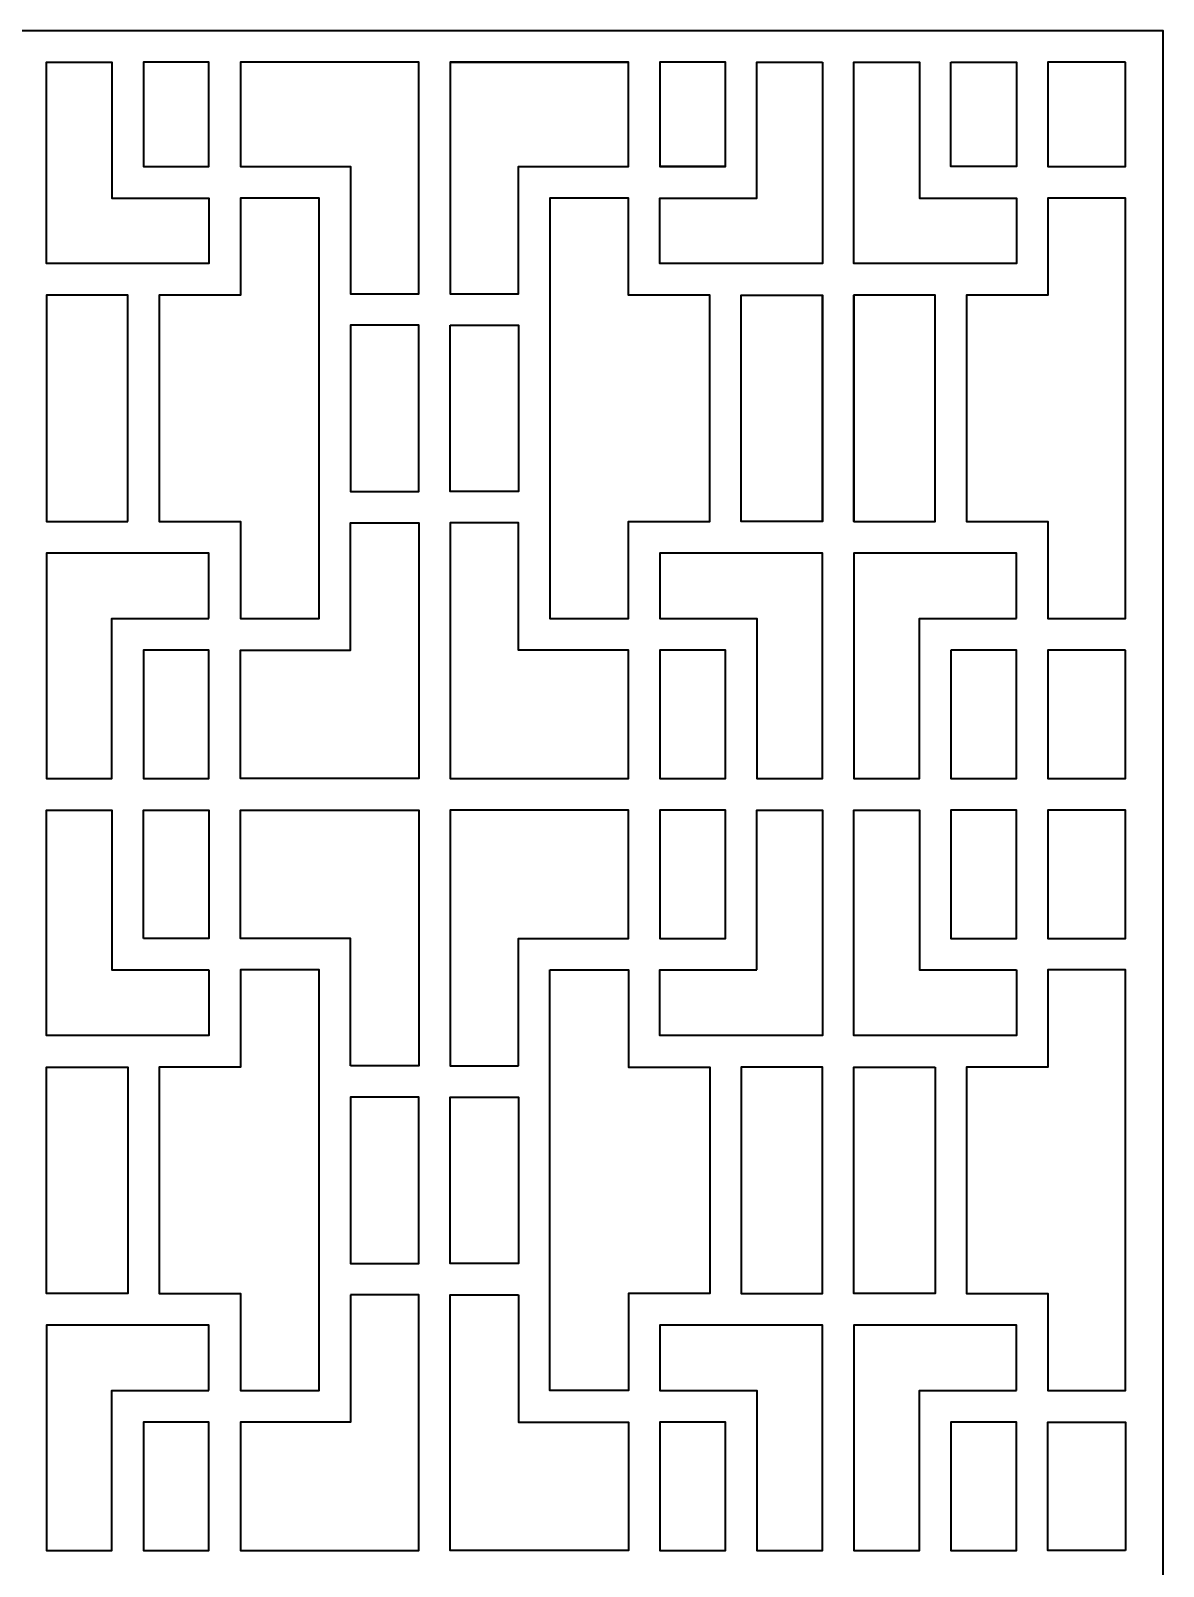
# Model space of a CAD drawing. Header units: centimetres. Extents: x -9.6 to 9.7, y 1 to 12.7.
# Drawn here: x 5.01 to 9.69, y 6.37 to 12.7 of the extents above; entities that cross this region are included whole.
import ezdxf

# ---------------------------------------------------------------- set-up
doc = ezdxf.new("R2010")
doc.units = ezdxf.units.CM
doc.header["$MEASUREMENT"] = 0
doc.layers.add('layer 1', color=7, linetype='Continuous')

msp = doc.modelspace()

# ---------------------------------------------------------------- linework, layer by layer
at = {"layer": 'layer 1', "color": 1, "lineweight": 35}
for points, knots in [([(0.33885, 1.01929), (0.33885, 1.01929), (0.33885, 1.01929), (0.33885, 1.01929), (0.33885, 1.01929), (0.33885, 1.01929), (0.33885, 12.70384), (0.33885, 12.70384), (0.33885, 12.70384), (0.33885, 12.70384), (9.68649, 12.70384), (9.68649, 12.70384), (9.68649, 12.70384), (9.68649, 12.70384), (9.68649, 1.01929), (9.68649, 1.01929), (9.68649, 1.01929), (9.68649, 1.01929), (0.33885, 1.01929), (0.33885, 1.01929), (0.33885, 1.01929), (0.33885, 1.01929), (0.33885, 1.01929), (0.33885, 1.01929)], [0, 0, 0, 0, 0.1428571, 0.1428571, 0.1428571, 0.1428571, 0.2857143, 0.2857143, 0.2857143, 0.2857143, 0.4285714, 0.4285714, 0.4285714, 0.4285714, 0.5714286, 0.5714286, 0.5714286, 0.5714286, 0.7142857, 0.7142857, 0.7142857, 0.7142857, 1, 1, 1, 1]), ([(5.34806, 12.57401), (5.34806, 12.57401), (5.07758, 12.57401), (5.07758, 12.57401), (5.07758, 12.57401), (5.07758, 12.57401), (5.07758, 11.74311), (5.07758, 11.74311), (5.07758, 11.74311), (5.07758, 11.74311), (5.74836, 11.74311), (5.74836, 11.74311), (5.74836, 11.74311), (5.74836, 11.74311), (5.74836, 12.01359), (5.74836, 12.01359), (5.74836, 12.01359), (5.74836, 12.01359), (5.34806, 12.01359), (5.34806, 12.01359), (5.34806, 12.01359), (5.34806, 12.01359), (5.34806, 12.57401), (5.34806, 12.57401), (5.34806, 12.57401), (5.34806, 12.57401), (5.34806, 12.57401), (5.34806, 12.57401)], [0, 0, 0, 0, 0.125, 0.125, 0.125, 0.125, 0.25, 0.25, 0.25, 0.25, 0.375, 0.375, 0.375, 0.375, 0.5, 0.5, 0.5, 0.5, 0.625, 0.625, 0.625, 0.625, 0.75, 0.75, 0.75, 0.75, 1, 1, 1, 1]), ([(5.47789, 12.57401), (5.47789, 12.57401), (5.74836, 12.57401), (5.74836, 12.57401), (5.74836, 12.57401), (5.74836, 12.57401), (5.74836, 12.14341), (5.74836, 12.14341), (5.74836, 12.14341), (5.74836, 12.14341), (5.47789, 12.14341), (5.47789, 12.14341), (5.47789, 12.14341), (5.47789, 12.14341), (5.47789, 12.57401), (5.47789, 12.57401), (5.47789, 12.57401), (5.47789, 12.57401), (5.47789, 12.57401), (5.47789, 12.57401)], [0, 0, 0, 0, 0.1666667, 0.1666667, 0.1666667, 0.1666667, 0.3333333, 0.3333333, 0.3333333, 0.3333333, 0.5, 0.5, 0.5, 0.5, 0.6666667, 0.6666667, 0.6666667, 0.6666667, 1, 1, 1, 1]), ([(5.87819, 12.57401), (5.87819, 12.57401), (6.61389, 12.57401), (6.61389, 12.57401), (6.61389, 12.57401), (6.61389, 12.57401), (6.61389, 11.61869), (6.61389, 11.61869), (6.61389, 11.61869), (6.61389, 11.61869), (6.33259, 11.61869), (6.33259, 11.61869), (6.33259, 11.61869), (6.33259, 11.61869), (6.33259, 12.14341), (6.33259, 12.14341), (6.33259, 12.14341), (6.33259, 12.14341), (5.87819, 12.14341), (5.87819, 12.14341), (5.87819, 12.14341), (5.87819, 12.14341), (5.87819, 12.57401), (5.87819, 12.57401), (5.87819, 12.57401), (5.87819, 12.57401), (5.87819, 12.57401), (5.87819, 12.57401)], [0, 0, 0, 0, 0.125, 0.125, 0.125, 0.125, 0.25, 0.25, 0.25, 0.25, 0.375, 0.375, 0.375, 0.375, 0.5, 0.5, 0.5, 0.5, 0.625, 0.625, 0.625, 0.625, 0.75, 0.75, 0.75, 0.75, 1, 1, 1, 1]), ([(6.74371, 12.14341), (6.74371, 12.14341), (6.74371, 12.57401), (6.74371, 12.57401), (6.74371, 12.57401), (6.74371, 12.57401), (7.47941, 12.57401), (7.47941, 12.57401), (7.47941, 12.57401), (7.47941, 12.57401), (7.47941, 12.1433), (7.47941, 12.1433), (7.47941, 12.1433), (7.47941, 12.1433), (7.02501, 12.1433), (7.02501, 12.1433), (7.02501, 12.1433), (7.02501, 12.1433), (7.02501, 11.61869), (7.02501, 11.61869), (7.02501, 11.61869), (7.02501, 11.61869), (6.74371, 11.61869), (6.74371, 11.61869), (6.74371, 11.61869), (6.74371, 11.61869), (6.74371, 12.14341), (6.74371, 12.14341)], [0, 0, 0, 0, 0.125, 0.125, 0.125, 0.125, 0.25, 0.25, 0.25, 0.25, 0.375, 0.375, 0.375, 0.375, 0.5, 0.5, 0.5, 0.5, 0.625, 0.625, 0.625, 0.625, 0.75, 0.75, 0.75, 0.75, 1, 1, 1, 1]), ([(7.47941, 12.57401), (7.47941, 12.57401), (6.74371, 12.57401), (6.74371, 12.57401), (6.74371, 12.57401), (6.74371, 12.57401), (7.47941, 12.57401), (7.47941, 12.57401), (7.47941, 12.57401), (7.47941, 12.57401), (7.47941, 12.57401), (7.47941, 12.57401)], [0, 0, 0, 0, 0.25, 0.25, 0.25, 0.25, 0.5, 0.5, 0.5, 0.5, 1, 1, 1, 1]), ([(7.60924, 12.57401), (7.60924, 12.57401), (7.87971, 12.57401), (7.87971, 12.57401), (7.87971, 12.57401), (7.87971, 12.57401), (7.87971, 12.14341), (7.87971, 12.14341), (7.87971, 12.14341), (7.87971, 12.14341), (7.60924, 12.14341), (7.60924, 12.14341), (7.60924, 12.14341), (7.60924, 12.14341), (7.60924, 12.57401), (7.60924, 12.57401), (7.60924, 12.57401), (7.60924, 12.57401), (7.60924, 12.57401), (7.60924, 12.57401)], [0, 0, 0, 0, 0.1666667, 0.1666667, 0.1666667, 0.1666667, 0.3333333, 0.3333333, 0.3333333, 0.3333333, 0.5, 0.5, 0.5, 0.5, 0.6666667, 0.6666667, 0.6666667, 0.6666667, 1, 1, 1, 1]), ([(8.28002, 12.57401), (8.28002, 12.57401), (8.00954, 12.57401), (8.00954, 12.57401), (8.00954, 12.57401), (8.00954, 12.57401), (8.00954, 12.01359), (8.00954, 12.01359), (8.00954, 12.01359), (8.00954, 12.01359), (7.60924, 12.01359), (7.60924, 12.01359), (7.60924, 12.01359), (7.60924, 12.01359), (7.60924, 11.74311), (7.60924, 11.74311), (7.60924, 11.74311), (7.60924, 11.74311), (8.28002, 11.74311), (8.28002, 11.74311), (8.28002, 11.74311), (8.28002, 11.74311), (8.28002, 12.57401), (8.28002, 12.57401)], [0, 0, 0, 0, 0.1428571, 0.1428571, 0.1428571, 0.1428571, 0.2857143, 0.2857143, 0.2857143, 0.2857143, 0.4285714, 0.4285714, 0.4285714, 0.4285714, 0.5714286, 0.5714286, 0.5714286, 0.5714286, 0.7142857, 0.7142857, 0.7142857, 0.7142857, 1, 1, 1, 1]), ([(8.40984, 12.57401), (8.40984, 12.57401), (8.40984, 11.74311), (8.40984, 11.74311), (8.40984, 11.74311), (8.40984, 11.74311), (9.08062, 11.74311), (9.08062, 11.74311), (9.08062, 11.74311), (9.08062, 11.74311), (9.08062, 12.01359), (9.08062, 12.01359), (9.08062, 12.01359), (9.08062, 12.01359), (8.68032, 12.01359), (8.68032, 12.01359), (8.68032, 12.01359), (8.68032, 12.01359), (8.68032, 12.57401), (8.68032, 12.57401), (8.68032, 12.57401), (8.68032, 12.57401), (8.40984, 12.57401), (8.40984, 12.57401), (8.40984, 12.57401), (8.40984, 12.57401), (8.40984, 12.57401), (8.40984, 12.57401)], [0, 0, 0, 0, 0.125, 0.125, 0.125, 0.125, 0.25, 0.25, 0.25, 0.25, 0.375, 0.375, 0.375, 0.375, 0.5, 0.5, 0.5, 0.5, 0.625, 0.625, 0.625, 0.625, 0.75, 0.75, 0.75, 0.75, 1, 1, 1, 1]), ([(8.81015, 12.57401), (8.81015, 12.57401), (8.81015, 12.14341), (8.81015, 12.14341), (8.81015, 12.14341), (8.81015, 12.14341), (9.08062, 12.14341), (9.08062, 12.14341), (9.08062, 12.14341), (9.08062, 12.14341), (9.08062, 12.57401), (9.08062, 12.57401), (9.08062, 12.57401), (9.08062, 12.57401), (8.81015, 12.57401), (8.81015, 12.57401)], [0, 0, 0, 0, 0.2, 0.2, 0.2, 0.2, 0.4, 0.4, 0.4, 0.4, 0.6, 0.6, 0.6, 0.6, 1, 1, 1, 1]), ([(9.5307, 12.57401), (9.5307, 12.57401), (9.5307, 12.14341), (9.5307, 12.14341), (9.5307, 12.14341), (9.5307, 12.14341), (9.21045, 12.14341), (9.21045, 12.14341), (9.21045, 12.14341), (9.21045, 12.14341), (9.21045, 12.57401), (9.21045, 12.57401), (9.21045, 12.57401), (9.21045, 12.57401), (9.5307, 12.57401), (9.5307, 12.57401)], [0, 0, 0, 0, 0.2, 0.2, 0.2, 0.2, 0.4, 0.4, 0.4, 0.4, 0.6, 0.6, 0.6, 0.6, 1, 1, 1, 1]), ([(7.60924, 12.14341), (7.60924, 12.14341), (7.87971, 12.14341), (7.87971, 12.14341), (7.87971, 12.14341), (7.87971, 12.14341), (7.60924, 12.14341), (7.60924, 12.14341), (7.60924, 12.14341), (7.60924, 12.14341), (7.60924, 12.14341), (7.60924, 12.14341)], [0, 0, 0, 0, 0.25, 0.25, 0.25, 0.25, 0.5, 0.5, 0.5, 0.5, 1, 1, 1, 1]), ([(5.87819, 12.01358), (5.87819, 12.01358), (6.20276, 12.01359), (6.20276, 12.01359), (6.20276, 12.01359), (6.20276, 12.01359), (6.20276, 10.27821), (6.20276, 10.27821), (6.20276, 10.27821), (6.20276, 10.27821), (5.87819, 10.27821), (5.87819, 10.27821), (5.87819, 10.27821), (5.87819, 10.27821), (5.87819, 10.67852), (5.87819, 10.67852), (5.87819, 10.67852), (5.87819, 10.67852), (5.5428, 10.67852), (5.5428, 10.67852), (5.5428, 10.67852), (5.5428, 10.67852), (5.5428, 11.61328), (5.5428, 11.61328), (5.5428, 11.61328), (5.5428, 11.61328), (5.87819, 11.61328), (5.87819, 11.61328), (5.87819, 11.61328), (5.87819, 11.61328), (5.87819, 12.01359), (5.87819, 12.01359), (5.87819, 12.01359), (5.87819, 12.01359), (5.87819, 12.01358), (5.87819, 12.01358)], [0, 0, 0, 0, 0.1, 0.1, 0.1, 0.1, 0.2, 0.2, 0.2, 0.2, 0.3, 0.3, 0.3, 0.3, 0.4, 0.4, 0.4, 0.4, 0.5, 0.5, 0.5, 0.5, 0.6, 0.6, 0.6, 0.6, 0.7, 0.7, 0.7, 0.7, 0.8, 0.8, 0.8, 0.8, 1, 1, 1, 1]), ([(7.15484, 12.01358), (7.15484, 12.01358), (7.47941, 12.01359), (7.47941, 12.01359), (7.47941, 12.01359), (7.47941, 12.01359), (7.47941, 11.61328), (7.47941, 11.61328), (7.47941, 11.61328), (7.47941, 11.61328), (7.8148, 11.61328), (7.8148, 11.61328), (7.8148, 11.61328), (7.8148, 11.61328), (7.8148, 10.67852), (7.8148, 10.67852), (7.8148, 10.67852), (7.8148, 10.67852), (7.47941, 10.67852), (7.47941, 10.67852), (7.47941, 10.67852), (7.47941, 10.67852), (7.47941, 10.27821), (7.47941, 10.27821), (7.47941, 10.27821), (7.47941, 10.27821), (7.15484, 10.27821), (7.15484, 10.27821), (7.15484, 10.27821), (7.15484, 10.27821), (7.15484, 12.01359), (7.15484, 12.01359), (7.15484, 12.01359), (7.15484, 12.01359), (7.15484, 12.01358), (7.15484, 12.01358)], [0, 0, 0, 0, 0.1, 0.1, 0.1, 0.1, 0.2, 0.2, 0.2, 0.2, 0.3, 0.3, 0.3, 0.3, 0.4, 0.4, 0.4, 0.4, 0.5, 0.5, 0.5, 0.5, 0.6, 0.6, 0.6, 0.6, 0.7, 0.7, 0.7, 0.7, 0.8, 0.8, 0.8, 0.8, 1, 1, 1, 1]), ([(8.87506, 11.32766), (8.87506, 11.32766), (8.87506, 11.61328), (8.87506, 11.61328), (8.87506, 11.61328), (8.87506, 11.61328), (9.21045, 11.61328), (9.21045, 11.61328), (9.21045, 11.61328), (9.21045, 11.61328), (9.21045, 12.01359), (9.21045, 12.01359), (9.21045, 12.01359), (9.21045, 12.01359), (9.5307, 12.01359), (9.5307, 12.01359), (9.5307, 12.01359), (9.5307, 12.01359), (9.5307, 10.27821), (9.5307, 10.27821), (9.5307, 10.27821), (9.5307, 10.27821), (9.21045, 10.27821), (9.21045, 10.27821), (9.21045, 10.27821), (9.21045, 10.27821), (9.21045, 10.67852), (9.21045, 10.67852), (9.21045, 10.67852), (9.21045, 10.67852), (8.87506, 10.67852), (8.87506, 10.67852), (8.87506, 10.67852), (8.87506, 10.67852), (8.87506, 11.32766), (8.87506, 11.32766), (8.87506, 11.32766), (8.87506, 11.32766), (8.87506, 11.32766), (8.87506, 11.32766)], [0, 0, 0, 0, 0.0909091, 0.0909091, 0.0909091, 0.0909091, 0.1818182, 0.1818182, 0.1818182, 0.1818182, 0.2727273, 0.2727273, 0.2727273, 0.2727273, 0.3636364, 0.3636364, 0.3636364, 0.3636364, 0.4545455, 0.4545455, 0.4545455, 0.4545455, 0.5454545, 0.5454545, 0.5454545, 0.5454545, 0.6363636, 0.6363636, 0.6363636, 0.6363636, 0.7272727, 0.7272727, 0.7272727, 0.7272727, 0.8181818, 0.8181818, 0.8181818, 0.8181818, 1, 1, 1, 1]), ([(5.41297, 10.67852), (5.41297, 10.67852), (5.07758, 10.67852), (5.07758, 10.67852), (5.07758, 10.67852), (5.07758, 10.67852), (5.07758, 11.61328), (5.07758, 11.61328), (5.07758, 11.61328), (5.07758, 11.61328), (5.41297, 11.61328), (5.41297, 11.61328), (5.41297, 11.61328), (5.41297, 11.61328), (5.41297, 10.67852), (5.41297, 10.67852), (5.41297, 10.67852), (5.41297, 10.67852), (5.41297, 10.67852), (5.41297, 10.67852)], [0, 0, 0, 0, 0.1666667, 0.1666667, 0.1666667, 0.1666667, 0.3333333, 0.3333333, 0.3333333, 0.3333333, 0.5, 0.5, 0.5, 0.5, 0.6666667, 0.6666667, 0.6666667, 0.6666667, 1, 1, 1, 1]), ([(8.28002, 11.61328), (8.28002, 11.61328), (8.28002, 10.67852), (8.28002, 10.67852), (8.28002, 10.67852), (8.28002, 10.67852), (8.28002, 11.61328), (8.28002, 11.61328), (8.28002, 11.61328), (8.28002, 11.61328), (7.94463, 11.61328), (7.94463, 11.61328), (7.94463, 11.61328), (7.94463, 11.61328), (7.94463, 10.67852), (7.94463, 10.67852), (7.94463, 10.67852), (7.94463, 10.67852), (8.28002, 10.67852), (8.28002, 10.67852), (8.28002, 10.67852), (8.28002, 10.67852), (8.28002, 11.61328), (8.28002, 11.61328), (8.28002, 11.61328), (8.28002, 11.61328), (8.28002, 11.61328), (8.28002, 11.61328)], [0, 0, 0, 0, 0.125, 0.125, 0.125, 0.125, 0.25, 0.25, 0.25, 0.25, 0.375, 0.375, 0.375, 0.375, 0.5, 0.5, 0.5, 0.5, 0.625, 0.625, 0.625, 0.625, 0.75, 0.75, 0.75, 0.75, 1, 1, 1, 1]), ([(8.74523, 10.96414), (8.74523, 10.96414), (8.74523, 10.67852), (8.74523, 10.67852), (8.74523, 10.67852), (8.74523, 10.67852), (8.40984, 10.67852), (8.40984, 10.67852), (8.40984, 10.67852), (8.40984, 10.67852), (8.40984, 11.32766), (8.40984, 11.32766), (8.40984, 11.32766), (8.40984, 11.32766), (8.40984, 11.61328), (8.40984, 11.61328), (8.40984, 11.61328), (8.40984, 11.61328), (8.40984, 10.67852), (8.40984, 10.67852), (8.40984, 10.67852), (8.40984, 10.67852), (8.40984, 11.61328), (8.40984, 11.61328), (8.40984, 11.61328), (8.40984, 11.61328), (8.74523, 11.61328), (8.74523, 11.61328), (8.74523, 11.61328), (8.74523, 11.61328), (8.74523, 10.96414), (8.74523, 10.96414), (8.74523, 10.96414), (8.74523, 10.96414), (8.74523, 10.96414), (8.74523, 10.96414)], [0, 0, 0, 0, 0.1, 0.1, 0.1, 0.1, 0.2, 0.2, 0.2, 0.2, 0.3, 0.3, 0.3, 0.3, 0.4, 0.4, 0.4, 0.4, 0.5, 0.5, 0.5, 0.5, 0.6, 0.6, 0.6, 0.6, 0.7, 0.7, 0.7, 0.7, 0.8, 0.8, 0.8, 0.8, 1, 1, 1, 1]), ([(6.33259, 11.48886), (6.33259, 11.48886), (6.61389, 11.48886), (6.61389, 11.48886), (6.61389, 11.48886), (6.61389, 11.48886), (6.61389, 10.80294), (6.61389, 10.80294), (6.61389, 10.80294), (6.61389, 10.80294), (6.33259, 10.80294), (6.33259, 10.80294), (6.33259, 10.80294), (6.33259, 10.80294), (6.33259, 11.48886), (6.33259, 11.48886), (6.33259, 11.48886), (6.33259, 11.48886), (6.33259, 11.48886), (6.33259, 11.48886)], [0, 0, 0, 0, 0.1666667, 0.1666667, 0.1666667, 0.1666667, 0.3333333, 0.3333333, 0.3333333, 0.3333333, 0.5, 0.5, 0.5, 0.5, 0.6666667, 0.6666667, 0.6666667, 0.6666667, 1, 1, 1, 1]), ([(6.74371, 11.48886), (6.74371, 11.48886), (6.74371, 10.80294), (6.74371, 10.80294), (6.74371, 10.80294), (6.74371, 10.80294), (7.02501, 10.80294), (7.02501, 10.80294), (7.02501, 10.80294), (7.02501, 10.80294), (7.02501, 11.48886), (7.02501, 11.48886), (7.02501, 11.48886), (7.02501, 11.48886), (6.74371, 11.48886), (6.74371, 11.48886)], [0, 0, 0, 0, 0.2, 0.2, 0.2, 0.2, 0.4, 0.4, 0.4, 0.4, 0.6, 0.6, 0.6, 0.6, 1, 1, 1, 1]), ([(6.61389, 10.67311), (6.61389, 10.67311), (6.33259, 10.67311), (6.33259, 10.67311), (6.33259, 10.67311), (6.33259, 10.67311), (6.33259, 10.14838), (6.33259, 10.14838), (6.33259, 10.14838), (6.33259, 10.14838), (5.87819, 10.14838), (5.87819, 10.14838), (5.87819, 10.14838), (5.87819, 10.14838), (5.87819, 9.61825), (5.87819, 9.61825), (5.87819, 9.61825), (5.87819, 9.61825), (6.61389, 9.61825), (6.61389, 9.61825), (6.61389, 9.61825), (6.61389, 9.61825), (6.61389, 10.67311), (6.61389, 10.67311), (6.61389, 10.67311), (6.61389, 10.67311), (6.61389, 10.67311), (6.61389, 10.67311)], [0, 0, 0, 0, 0.125, 0.125, 0.125, 0.125, 0.25, 0.25, 0.25, 0.25, 0.375, 0.375, 0.375, 0.375, 0.5, 0.5, 0.5, 0.5, 0.625, 0.625, 0.625, 0.625, 0.75, 0.75, 0.75, 0.75, 1, 1, 1, 1]), ([(6.74371, 10.67311), (6.74371, 10.67311), (7.02501, 10.67311), (7.02501, 10.67311), (7.02501, 10.67311), (7.02501, 10.67311), (7.02501, 10.14838), (7.02501, 10.14838), (7.02501, 10.14838), (7.02501, 10.14838), (7.47941, 10.14838), (7.47941, 10.14838), (7.47941, 10.14838), (7.47941, 10.14838), (7.47941, 9.61825), (7.47941, 9.61825), (7.47941, 9.61825), (7.47941, 9.61825), (6.74371, 9.61825), (6.74371, 9.61825), (6.74371, 9.61825), (6.74371, 9.61825), (6.74371, 10.67311), (6.74371, 10.67311), (6.74371, 10.67311), (6.74371, 10.67311), (6.74371, 10.67311), (6.74371, 10.67311)], [0, 0, 0, 0, 0.125, 0.125, 0.125, 0.125, 0.25, 0.25, 0.25, 0.25, 0.375, 0.375, 0.375, 0.375, 0.5, 0.5, 0.5, 0.5, 0.625, 0.625, 0.625, 0.625, 0.75, 0.75, 0.75, 0.75, 1, 1, 1, 1]), ([(5.74836, 10.27821), (5.74836, 10.27821), (5.34806, 10.27821), (5.34806, 10.27821), (5.34806, 10.27821), (5.34806, 10.27821), (5.34806, 9.61825), (5.34806, 9.61825), (5.34806, 9.61825), (5.34806, 9.61825), (5.07758, 9.61825), (5.07758, 9.61825), (5.07758, 9.61825), (5.07758, 9.61825), (5.07758, 10.54869), (5.07758, 10.54869), (5.07758, 10.54869), (5.07758, 10.54869), (5.74836, 10.54869), (5.74836, 10.54869), (5.74836, 10.54869), (5.74836, 10.54869), (5.74836, 10.27821), (5.74836, 10.27821), (5.74836, 10.27821), (5.74836, 10.27821), (5.74836, 10.27821), (5.74836, 10.27821)], [0, 0, 0, 0, 0.125, 0.125, 0.125, 0.125, 0.25, 0.25, 0.25, 0.25, 0.375, 0.375, 0.375, 0.375, 0.5, 0.5, 0.5, 0.5, 0.625, 0.625, 0.625, 0.625, 0.75, 0.75, 0.75, 0.75, 1, 1, 1, 1]), ([(8.00954, 10.27821), (8.00954, 10.27821), (7.60924, 10.27821), (7.60924, 10.27821), (7.60924, 10.27821), (7.60924, 10.27821), (7.60924, 10.54869), (7.60924, 10.54869), (7.60924, 10.54869), (7.60924, 10.54869), (8.28002, 10.54869), (8.28002, 10.54869), (8.28002, 10.54869), (8.28002, 10.54869), (8.28002, 9.61825), (8.28002, 9.61825), (8.28002, 9.61825), (8.28002, 9.61825), (8.00954, 9.61825), (8.00954, 9.61825), (8.00954, 9.61825), (8.00954, 9.61825), (8.00954, 10.27821), (8.00954, 10.27821), (8.00954, 10.27821), (8.00954, 10.27821), (8.00954, 10.27821), (8.00954, 10.27821)], [0, 0, 0, 0, 0.125, 0.125, 0.125, 0.125, 0.25, 0.25, 0.25, 0.25, 0.375, 0.375, 0.375, 0.375, 0.5, 0.5, 0.5, 0.5, 0.625, 0.625, 0.625, 0.625, 0.75, 0.75, 0.75, 0.75, 1, 1, 1, 1]), ([(9.08063, 10.27821), (9.08063, 10.27821), (8.68032, 10.27821), (8.68032, 10.27821), (8.68032, 10.27821), (8.68032, 10.27821), (8.68032, 9.61825), (8.68032, 9.61825), (8.68032, 9.61825), (8.68032, 9.61825), (8.40984, 9.61825), (8.40984, 9.61825), (8.40984, 9.61825), (8.40984, 9.61825), (8.40984, 10.54869), (8.40984, 10.54869), (8.40984, 10.54869), (8.40984, 10.54869), (9.08062, 10.54869), (9.08062, 10.54869), (9.08062, 10.54869), (9.08062, 10.54869), (9.08062, 10.27821), (9.08062, 10.27821), (9.08062, 10.27821), (9.08062, 10.27821), (9.08063, 10.27821), (9.08063, 10.27821)], [0, 0, 0, 0, 0.125, 0.125, 0.125, 0.125, 0.25, 0.25, 0.25, 0.25, 0.375, 0.375, 0.375, 0.375, 0.5, 0.5, 0.5, 0.5, 0.625, 0.625, 0.625, 0.625, 0.75, 0.75, 0.75, 0.75, 1, 1, 1, 1]), ([(5.47789, 10.14838), (5.47789, 10.14838), (5.74836, 10.14838), (5.74836, 10.14838), (5.74836, 10.14838), (5.74836, 10.14838), (5.74836, 9.61825), (5.74836, 9.61825), (5.74836, 9.61825), (5.74836, 9.61825), (5.47789, 9.61825), (5.47789, 9.61825), (5.47789, 9.61825), (5.47789, 9.61825), (5.47789, 10.14838), (5.47789, 10.14838), (5.47789, 10.14838), (5.47789, 10.14838), (5.47789, 10.14838), (5.47789, 10.14838)], [0, 0, 0, 0, 0.1666667, 0.1666667, 0.1666667, 0.1666667, 0.3333333, 0.3333333, 0.3333333, 0.3333333, 0.5, 0.5, 0.5, 0.5, 0.6666667, 0.6666667, 0.6666667, 0.6666667, 1, 1, 1, 1]), ([(7.60924, 10.14838), (7.60924, 10.14838), (7.87971, 10.14838), (7.87971, 10.14838), (7.87971, 10.14838), (7.87971, 10.14838), (7.87971, 9.61825), (7.87971, 9.61825), (7.87971, 9.61825), (7.87971, 9.61825), (7.60924, 9.61825), (7.60924, 9.61825), (7.60924, 9.61825), (7.60924, 9.61825), (7.60924, 10.14838), (7.60924, 10.14838), (7.60924, 10.14838), (7.60924, 10.14838), (7.60924, 10.14838), (7.60924, 10.14838)], [0, 0, 0, 0, 0.1666667, 0.1666667, 0.1666667, 0.1666667, 0.3333333, 0.3333333, 0.3333333, 0.3333333, 0.5, 0.5, 0.5, 0.5, 0.6666667, 0.6666667, 0.6666667, 0.6666667, 1, 1, 1, 1]), ([(8.81015, 10.14838), (8.81015, 10.14838), (9.08062, 10.14838), (9.08062, 10.14838), (9.08062, 10.14838), (9.08062, 10.14838), (9.08062, 9.61825), (9.08062, 9.61825), (9.08062, 9.61825), (9.08062, 9.61825), (8.81015, 9.61825), (8.81015, 9.61825), (8.81015, 9.61825), (8.81015, 9.61825), (8.81015, 10.14838), (8.81015, 10.14838)], [0, 0, 0, 0, 0.2, 0.2, 0.2, 0.2, 0.4, 0.4, 0.4, 0.4, 0.6, 0.6, 0.6, 0.6, 1, 1, 1, 1]), ([(9.5307, 10.14838), (9.5307, 10.14838), (9.5307, 9.61825), (9.5307, 9.61825), (9.5307, 9.61825), (9.5307, 9.61825), (9.21045, 9.61825), (9.21045, 9.61825), (9.21045, 9.61825), (9.21045, 9.61825), (9.21045, 10.14838), (9.21045, 10.14838), (9.21045, 10.14838), (9.21045, 10.14838), (9.5307, 10.14838), (9.5307, 10.14838)], [0, 0, 0, 0, 0.2, 0.2, 0.2, 0.2, 0.4, 0.4, 0.4, 0.4, 0.6, 0.6, 0.6, 0.6, 1, 1, 1, 1]), ([(5.74836, 8.82846), (5.74836, 8.82846), (5.34806, 8.82846), (5.34806, 8.82846), (5.34806, 8.82846), (5.34806, 8.82846), (5.34806, 9.48842), (5.34806, 9.48842), (5.34806, 9.48842), (5.34806, 9.48842), (5.07758, 9.48842), (5.07758, 9.48842), (5.07758, 9.48842), (5.07758, 9.48842), (5.07758, 8.55799), (5.07758, 8.55799), (5.07758, 8.55799), (5.07758, 8.55799), (5.74836, 8.55799), (5.74836, 8.55799), (5.74836, 8.55799), (5.74836, 8.55799), (5.74836, 8.82846), (5.74836, 8.82846)], [0, 0, 0, 0, 0.1428571, 0.1428571, 0.1428571, 0.1428571, 0.2857143, 0.2857143, 0.2857143, 0.2857143, 0.4285714, 0.4285714, 0.4285714, 0.4285714, 0.5714286, 0.5714286, 0.5714286, 0.5714286, 0.7142857, 0.7142857, 0.7142857, 0.7142857, 1, 1, 1, 1]), ([(5.47789, 8.95829), (5.47789, 8.95829), (5.74836, 8.95829), (5.74836, 8.95829), (5.74836, 8.95829), (5.74836, 8.95829), (5.74836, 9.48842), (5.74836, 9.48842), (5.74836, 9.48842), (5.74836, 9.48842), (5.47789, 9.48842), (5.47789, 9.48842), (5.47789, 9.48842), (5.47789, 9.48842), (5.47789, 8.95829), (5.47789, 8.95829), (5.47789, 8.95829), (5.47789, 8.95829), (5.47789, 8.95829), (5.47789, 8.95829)], [0, 0, 0, 0, 0.1666667, 0.1666667, 0.1666667, 0.1666667, 0.3333333, 0.3333333, 0.3333333, 0.3333333, 0.5, 0.5, 0.5, 0.5, 0.6666667, 0.6666667, 0.6666667, 0.6666667, 1, 1, 1, 1]), ([(6.33259, 8.43357), (6.33259, 8.43357), (6.61389, 8.43357), (6.61389, 8.43357), (6.61389, 8.43357), (6.61389, 8.43357), (6.61389, 9.48842), (6.61389, 9.48842), (6.61389, 9.48842), (6.61389, 9.48842), (5.87819, 9.48842), (5.87819, 9.48842), (5.87819, 9.48842), (5.87819, 9.48842), (5.87819, 8.95829), (5.87819, 8.95829), (5.87819, 8.95829), (5.87819, 8.95829), (6.33259, 8.95829), (6.33259, 8.95829), (6.33259, 8.95829), (6.33259, 8.95829), (6.33259, 8.43357), (6.33259, 8.43357), (6.33259, 8.43357), (6.33259, 8.43357), (6.33259, 8.43357), (6.33259, 8.43357)], [0, 0, 0, 0, 0.125, 0.125, 0.125, 0.125, 0.25, 0.25, 0.25, 0.25, 0.375, 0.375, 0.375, 0.375, 0.5, 0.5, 0.5, 0.5, 0.625, 0.625, 0.625, 0.625, 0.75, 0.75, 0.75, 0.75, 1, 1, 1, 1]), ([(7.02501, 8.43357), (7.02501, 8.43357), (6.74371, 8.43357), (6.74371, 8.43357), (6.74371, 8.43357), (6.74371, 8.43357), (6.74371, 9.48842), (6.74371, 9.48842), (6.74371, 9.48842), (6.74371, 9.48842), (7.47941, 9.48842), (7.47941, 9.48842), (7.47941, 9.48842), (7.47941, 9.48842), (7.47941, 8.95829), (7.47941, 8.95829), (7.47941, 8.95829), (7.47941, 8.95829), (7.02501, 8.95829), (7.02501, 8.95829), (7.02501, 8.95829), (7.02501, 8.95829), (7.02501, 8.43357), (7.02501, 8.43357), (7.02501, 8.43357), (7.02501, 8.43357), (7.02501, 8.43357), (7.02501, 8.43357)], [0, 0, 0, 0, 0.125, 0.125, 0.125, 0.125, 0.25, 0.25, 0.25, 0.25, 0.375, 0.375, 0.375, 0.375, 0.5, 0.5, 0.5, 0.5, 0.625, 0.625, 0.625, 0.625, 0.75, 0.75, 0.75, 0.75, 1, 1, 1, 1]), ([(7.60924, 9.48842), (7.60924, 9.48842), (7.87971, 9.48842), (7.87971, 9.48842), (7.87971, 9.48842), (7.87971, 9.48842), (7.87971, 8.95829), (7.87971, 8.95829), (7.87971, 8.95829), (7.87971, 8.95829), (7.60924, 8.95829), (7.60924, 8.95829), (7.60924, 8.95829), (7.60924, 8.95829), (7.60924, 9.48842), (7.60924, 9.48842), (7.60924, 9.48842), (7.60924, 9.48842), (7.60924, 9.48842), (7.60924, 9.48842)], [0, 0, 0, 0, 0.1666667, 0.1666667, 0.1666667, 0.1666667, 0.3333333, 0.3333333, 0.3333333, 0.3333333, 0.5, 0.5, 0.5, 0.5, 0.6666667, 0.6666667, 0.6666667, 0.6666667, 1, 1, 1, 1]), ([(8.00954, 8.82846), (8.00954, 8.82846), (7.60924, 8.82846), (7.60924, 8.82846), (7.60924, 8.82846), (7.60924, 8.82846), (7.60924, 8.55799), (7.60924, 8.55799), (7.60924, 8.55799), (7.60924, 8.55799), (8.28002, 8.55799), (8.28002, 8.55799), (8.28002, 8.55799), (8.28002, 8.55799), (8.28002, 9.48842), (8.28002, 9.48842), (8.28002, 9.48842), (8.28002, 9.48842), (8.00954, 9.48842), (8.00954, 9.48842), (8.00954, 9.48842), (8.00954, 9.48842), (8.00954, 8.82846), (8.00954, 8.82846), (8.00954, 8.82846), (8.00954, 8.82846), (8.00954, 8.82846), (8.00954, 8.82846)], [0, 0, 0, 0, 0.125, 0.125, 0.125, 0.125, 0.25, 0.25, 0.25, 0.25, 0.375, 0.375, 0.375, 0.375, 0.5, 0.5, 0.5, 0.5, 0.625, 0.625, 0.625, 0.625, 0.75, 0.75, 0.75, 0.75, 1, 1, 1, 1]), ([(9.08063, 8.82846), (9.08063, 8.82846), (8.68032, 8.82846), (8.68032, 8.82846), (8.68032, 8.82846), (8.68032, 8.82846), (8.68032, 9.48842), (8.68032, 9.48842), (8.68032, 9.48842), (8.68032, 9.48842), (8.40984, 9.48842), (8.40984, 9.48842), (8.40984, 9.48842), (8.40984, 9.48842), (8.40984, 8.55799), (8.40984, 8.55799), (8.40984, 8.55799), (8.40984, 8.55799), (9.08062, 8.55799), (9.08062, 8.55799), (9.08062, 8.55799), (9.08062, 8.55799), (9.08062, 8.82846), (9.08062, 8.82846), (9.08062, 8.82846), (9.08062, 8.82846), (9.08063, 8.82846), (9.08063, 8.82846)], [0, 0, 0, 0, 0.125, 0.125, 0.125, 0.125, 0.25, 0.25, 0.25, 0.25, 0.375, 0.375, 0.375, 0.375, 0.5, 0.5, 0.5, 0.5, 0.625, 0.625, 0.625, 0.625, 0.75, 0.75, 0.75, 0.75, 1, 1, 1, 1]), ([(8.81015, 9.48842), (8.81015, 9.48842), (9.08062, 9.48842), (9.08062, 9.48842), (9.08062, 9.48842), (9.08062, 9.48842), (9.08062, 8.95829), (9.08062, 8.95829), (9.08062, 8.95829), (9.08062, 8.95829), (8.81015, 8.95829), (8.81015, 8.95829), (8.81015, 8.95829), (8.81015, 8.95829), (8.81015, 9.48842), (8.81015, 9.48842), (8.81015, 9.48842), (8.81015, 9.48842), (8.81015, 9.48842), (8.81015, 9.48842)], [0, 0, 0, 0, 0.1666667, 0.1666667, 0.1666667, 0.1666667, 0.3333333, 0.3333333, 0.3333333, 0.3333333, 0.5, 0.5, 0.5, 0.5, 0.6666667, 0.6666667, 0.6666667, 0.6666667, 1, 1, 1, 1]), ([(9.5307, 9.48842), (9.5307, 9.48842), (9.5307, 8.95829), (9.5307, 8.95829), (9.5307, 8.95829), (9.5307, 8.95829), (9.21045, 8.95829), (9.21045, 8.95829), (9.21045, 8.95829), (9.21045, 8.95829), (9.21045, 9.48842), (9.21045, 9.48842), (9.21045, 9.48842), (9.21045, 9.48842), (9.5307, 9.48842), (9.5307, 9.48842), (9.5307, 9.48842), (9.5307, 9.48842), (9.5307, 9.48842), (9.5307, 9.48842)], [0, 0, 0, 0, 0.1666667, 0.1666667, 0.1666667, 0.1666667, 0.3333333, 0.3333333, 0.3333333, 0.3333333, 0.5, 0.5, 0.5, 0.5, 0.6666667, 0.6666667, 0.6666667, 0.6666667, 1, 1, 1, 1]), ([(5.5428, 8.42816), (5.5428, 8.42816), (5.87819, 8.42816), (5.87819, 8.42816), (5.87819, 8.42816), (5.87819, 8.42816), (5.87819, 8.82846), (5.87819, 8.82846), (5.87819, 8.82846), (5.87819, 8.82846), (6.20276, 8.82846), (6.20276, 8.82846), (6.20276, 8.82846), (6.20276, 8.82846), (6.20276, 7.09309), (6.20276, 7.09309), (6.20276, 7.09309), (6.20276, 7.09309), (5.87819, 7.09309), (5.87819, 7.09309), (5.87819, 7.09309), (5.87819, 7.09309), (5.87819, 7.49339), (5.87819, 7.49339), (5.87819, 7.49339), (5.87819, 7.49339), (5.5428, 7.49339), (5.5428, 7.49339), (5.5428, 7.49339), (5.5428, 7.49339), (5.5428, 8.42816), (5.5428, 8.42816), (5.5428, 8.42816), (5.5428, 8.42816), (5.5428, 8.42816), (5.5428, 8.42816)], [0, 0, 0, 0, 0.1, 0.1, 0.1, 0.1, 0.2, 0.2, 0.2, 0.2, 0.3, 0.3, 0.3, 0.3, 0.4, 0.4, 0.4, 0.4, 0.5, 0.5, 0.5, 0.5, 0.6, 0.6, 0.6, 0.6, 0.7, 0.7, 0.7, 0.7, 0.8, 0.8, 0.8, 0.8, 1, 1, 1, 1]), ([(7.15484, 8.82846), (7.15484, 8.82846), (7.15484, 7.09309), (7.15484, 7.09309), (7.15484, 7.09309), (7.15484, 7.09309), (7.47941, 7.09309), (7.47941, 7.09309), (7.47941, 7.09309), (7.47941, 7.09309), (7.47941, 7.49339), (7.47941, 7.49339), (7.47941, 7.49339), (7.47941, 7.49339), (7.8148, 7.49339), (7.8148, 7.49339), (7.8148, 7.49339), (7.8148, 7.49339), (7.8148, 8.42816), (7.8148, 8.42816), (7.8148, 8.42816), (7.8148, 8.42816), (7.47941, 8.42816), (7.47941, 8.42816), (7.47941, 8.42816), (7.47941, 8.42816), (7.47941, 8.82846), (7.47941, 8.82846), (7.47941, 8.82846), (7.47941, 8.82846), (7.15484, 8.82846), (7.15484, 8.82846)], [0, 0, 0, 0, 0.1111111, 0.1111111, 0.1111111, 0.1111111, 0.2222222, 0.2222222, 0.2222222, 0.2222222, 0.3333333, 0.3333333, 0.3333333, 0.3333333, 0.4444444, 0.4444444, 0.4444444, 0.4444444, 0.5555556, 0.5555556, 0.5555556, 0.5555556, 0.6666667, 0.6666667, 0.6666667, 0.6666667, 0.7777778, 0.7777778, 0.7777778, 0.7777778, 1, 1, 1, 1]), ([(8.87506, 8.42816), (8.87506, 8.42816), (9.21045, 8.42816), (9.21045, 8.42816), (9.21045, 8.42816), (9.21045, 8.42816), (9.21045, 8.82846), (9.21045, 8.82846), (9.21045, 8.82846), (9.21045, 8.82846), (9.5307, 8.82846), (9.5307, 8.82846), (9.5307, 8.82846), (9.5307, 8.82846), (9.5307, 7.09309), (9.5307, 7.09309), (9.5307, 7.09309), (9.5307, 7.09309), (9.21045, 7.09309), (9.21045, 7.09309), (9.21045, 7.09309), (9.21045, 7.09309), (9.21045, 7.49339), (9.21045, 7.49339), (9.21045, 7.49339), (9.21045, 7.49339), (8.87506, 7.49339), (8.87506, 7.49339), (8.87506, 7.49339), (8.87506, 7.49339), (8.87506, 8.42816), (8.87506, 8.42816), (8.87506, 8.42816), (8.87506, 8.42816), (8.87506, 8.42816), (8.87506, 8.42816)], [0, 0, 0, 0, 0.1, 0.1, 0.1, 0.1, 0.2, 0.2, 0.2, 0.2, 0.3, 0.3, 0.3, 0.3, 0.4, 0.4, 0.4, 0.4, 0.5, 0.5, 0.5, 0.5, 0.6, 0.6, 0.6, 0.6, 0.7, 0.7, 0.7, 0.7, 0.8, 0.8, 0.8, 0.8, 1, 1, 1, 1]), ([(5.41297, 8.42816), (5.41297, 8.42816), (5.07758, 8.42816), (5.07758, 8.42816), (5.07758, 8.42816), (5.07758, 8.42816), (5.07758, 7.49339), (5.07758, 7.49339), (5.07758, 7.49339), (5.07758, 7.49339), (5.41297, 7.49339), (5.41297, 7.49339), (5.41297, 7.49339), (5.41297, 7.49339), (5.41297, 8.42816), (5.41297, 8.42816), (5.41297, 8.42816), (5.41297, 8.42816), (5.41297, 8.42816), (5.41297, 8.42816)], [0, 0, 0, 0, 0.1666667, 0.1666667, 0.1666667, 0.1666667, 0.3333333, 0.3333333, 0.3333333, 0.3333333, 0.5, 0.5, 0.5, 0.5, 0.6666667, 0.6666667, 0.6666667, 0.6666667, 1, 1, 1, 1]), ([(7.94463, 8.42816), (7.94463, 8.42816), (8.28002, 8.42816), (8.28002, 8.42816), (8.28002, 8.42816), (8.28002, 8.42816), (8.28002, 7.49339), (8.28002, 7.49339), (8.28002, 7.49339), (8.28002, 7.49339), (7.94463, 7.49339), (7.94463, 7.49339), (7.94463, 7.49339), (7.94463, 7.49339), (7.94463, 8.42816), (7.94463, 8.42816), (7.94463, 8.42816), (7.94463, 8.42816), (7.94463, 8.42816), (7.94463, 8.42816)], [0, 0, 0, 0, 0.1666667, 0.1666667, 0.1666667, 0.1666667, 0.3333333, 0.3333333, 0.3333333, 0.3333333, 0.5, 0.5, 0.5, 0.5, 0.6666667, 0.6666667, 0.6666667, 0.6666667, 1, 1, 1, 1]), ([(8.74523, 8.42816), (8.74523, 8.42816), (8.40984, 8.42816), (8.40984, 8.42816), (8.40984, 8.42816), (8.40984, 8.42816), (8.40984, 7.49339), (8.40984, 7.49339), (8.40984, 7.49339), (8.40984, 7.49339), (8.74523, 7.49339), (8.74523, 7.49339), (8.74523, 7.49339), (8.74523, 7.49339), (8.74523, 8.42816), (8.74523, 8.42816)], [0, 0, 0, 0, 0.2, 0.2, 0.2, 0.2, 0.4, 0.4, 0.4, 0.4, 0.6, 0.6, 0.6, 0.6, 1, 1, 1, 1]), ([(6.61389, 8.30374), (6.61389, 8.30374), (6.61389, 7.61781), (6.61389, 7.61781), (6.61389, 7.61781), (6.61389, 7.61781), (6.33259, 7.61781), (6.33259, 7.61781), (6.33259, 7.61781), (6.33259, 7.61781), (6.33259, 8.30374), (6.33259, 8.30374), (6.33259, 8.30374), (6.33259, 8.30374), (6.61389, 8.30374), (6.61389, 8.30374), (6.61389, 8.30374), (6.61389, 8.30374), (6.61389, 8.30374), (6.61389, 8.30374)], [0, 0, 0, 0, 0.1666667, 0.1666667, 0.1666667, 0.1666667, 0.3333333, 0.3333333, 0.3333333, 0.3333333, 0.5, 0.5, 0.5, 0.5, 0.6666667, 0.6666667, 0.6666667, 0.6666667, 1, 1, 1, 1]), ([(6.74371, 8.30374), (6.74371, 8.30374), (6.74371, 7.61781), (6.74371, 7.61781), (6.74371, 7.61781), (6.74371, 7.61781), (7.02501, 7.61781), (7.02501, 7.61781), (7.02501, 7.61781), (7.02501, 7.61781), (7.02501, 8.30374), (7.02501, 8.30374), (7.02501, 8.30374), (7.02501, 8.30374), (6.74371, 8.30374), (6.74371, 8.30374), (6.74371, 8.30374), (6.74371, 8.30374), (6.74371, 8.30374), (6.74371, 8.30374)], [0, 0, 0, 0, 0.1666667, 0.1666667, 0.1666667, 0.1666667, 0.3333333, 0.3333333, 0.3333333, 0.3333333, 0.5, 0.5, 0.5, 0.5, 0.6666667, 0.6666667, 0.6666667, 0.6666667, 1, 1, 1, 1]), ([(6.33259, 7.48799), (6.33259, 7.48799), (6.61389, 7.48798), (6.61389, 7.48798), (6.61389, 7.48798), (6.61389, 7.48798), (6.61389, 6.43313), (6.61389, 6.43313), (6.61389, 6.43313), (6.61389, 6.43313), (5.87819, 6.43313), (5.87819, 6.43313), (5.87819, 6.43313), (5.87819, 6.43313), (5.87819, 6.96326), (5.87819, 6.96326), (5.87819, 6.96326), (5.87819, 6.96326), (6.33259, 6.96326), (6.33259, 6.96326), (6.33259, 6.96326), (6.33259, 6.96326), (6.33259, 7.48798), (6.33259, 7.48798), (6.33259, 7.48798), (6.33259, 7.48798), (6.33259, 7.48799), (6.33259, 7.48799)], [0, 0, 0, 0, 0.125, 0.125, 0.125, 0.125, 0.25, 0.25, 0.25, 0.25, 0.375, 0.375, 0.375, 0.375, 0.5, 0.5, 0.5, 0.5, 0.625, 0.625, 0.625, 0.625, 0.75, 0.75, 0.75, 0.75, 1, 1, 1, 1]), ([(7.02501, 7.48799), (7.02501, 7.48799), (6.74371, 7.48798), (6.74371, 7.48798), (6.74371, 7.48798), (6.74371, 7.48798), (6.74371, 6.43313), (6.74371, 6.43313), (6.74371, 6.43313), (6.74371, 6.43313), (7.47941, 6.43313), (7.47941, 6.43313), (7.47941, 6.43313), (7.47941, 6.43313), (7.47941, 6.96326), (7.47941, 6.96326), (7.47941, 6.96326), (7.47941, 6.96326), (7.02501, 6.96326), (7.02501, 6.96326), (7.02501, 6.96326), (7.02501, 6.96326), (7.02501, 7.48798), (7.02501, 7.48798), (7.02501, 7.48798), (7.02501, 7.48798), (7.02501, 7.48799), (7.02501, 7.48799)], [0, 0, 0, 0, 0.125, 0.125, 0.125, 0.125, 0.25, 0.25, 0.25, 0.25, 0.375, 0.375, 0.375, 0.375, 0.5, 0.5, 0.5, 0.5, 0.625, 0.625, 0.625, 0.625, 0.75, 0.75, 0.75, 0.75, 1, 1, 1, 1]), ([(5.74836, 7.09309), (5.74836, 7.09309), (5.34806, 7.09309), (5.34806, 7.09309), (5.34806, 7.09309), (5.34806, 7.09309), (5.34806, 6.43313), (5.34806, 6.43313), (5.34806, 6.43313), (5.34806, 6.43313), (5.07758, 6.43313), (5.07758, 6.43313), (5.07758, 6.43313), (5.07758, 6.43313), (5.07758, 7.36357), (5.07758, 7.36357), (5.07758, 7.36357), (5.07758, 7.36357), (5.74836, 7.36357), (5.74836, 7.36357), (5.74836, 7.36357), (5.74836, 7.36357), (5.74836, 7.09309), (5.74836, 7.09309)], [0, 0, 0, 0, 0.1428571, 0.1428571, 0.1428571, 0.1428571, 0.2857143, 0.2857143, 0.2857143, 0.2857143, 0.4285714, 0.4285714, 0.4285714, 0.4285714, 0.5714286, 0.5714286, 0.5714286, 0.5714286, 0.7142857, 0.7142857, 0.7142857, 0.7142857, 1, 1, 1, 1]), ([(8.00954, 7.09309), (8.00954, 7.09309), (7.60924, 7.09309), (7.60924, 7.09309), (7.60924, 7.09309), (7.60924, 7.09309), (7.60924, 7.36357), (7.60924, 7.36357), (7.60924, 7.36357), (7.60924, 7.36357), (8.28002, 7.36357), (8.28002, 7.36357), (8.28002, 7.36357), (8.28002, 7.36357), (8.28002, 6.43313), (8.28002, 6.43313), (8.28002, 6.43313), (8.28002, 6.43313), (8.00954, 6.43313), (8.00954, 6.43313), (8.00954, 6.43313), (8.00954, 6.43313), (8.00954, 7.09309), (8.00954, 7.09309), (8.00954, 7.09309), (8.00954, 7.09309), (8.00954, 7.09309), (8.00954, 7.09309)], [0, 0, 0, 0, 0.125, 0.125, 0.125, 0.125, 0.25, 0.25, 0.25, 0.25, 0.375, 0.375, 0.375, 0.375, 0.5, 0.5, 0.5, 0.5, 0.625, 0.625, 0.625, 0.625, 0.75, 0.75, 0.75, 0.75, 1, 1, 1, 1]), ([(9.08063, 7.09309), (9.08063, 7.09309), (8.68032, 7.09309), (8.68032, 7.09309), (8.68032, 7.09309), (8.68032, 7.09309), (8.68032, 6.43313), (8.68032, 6.43313), (8.68032, 6.43313), (8.68032, 6.43313), (8.40984, 6.43313), (8.40984, 6.43313), (8.40984, 6.43313), (8.40984, 6.43313), (8.40984, 7.36357), (8.40984, 7.36357), (8.40984, 7.36357), (8.40984, 7.36357), (9.08062, 7.36357), (9.08062, 7.36357), (9.08062, 7.36357), (9.08062, 7.36357), (9.08062, 7.09309), (9.08062, 7.09309), (9.08062, 7.09309), (9.08062, 7.09309), (9.08063, 7.09309), (9.08063, 7.09309)], [0, 0, 0, 0, 0.125, 0.125, 0.125, 0.125, 0.25, 0.25, 0.25, 0.25, 0.375, 0.375, 0.375, 0.375, 0.5, 0.5, 0.5, 0.5, 0.625, 0.625, 0.625, 0.625, 0.75, 0.75, 0.75, 0.75, 1, 1, 1, 1]), ([(5.47789, 6.96326), (5.47789, 6.96326), (5.74836, 6.96326), (5.74836, 6.96326), (5.74836, 6.96326), (5.74836, 6.96326), (5.74836, 6.43313), (5.74836, 6.43313), (5.74836, 6.43313), (5.74836, 6.43313), (5.47789, 6.43313), (5.47789, 6.43313), (5.47789, 6.43313), (5.47789, 6.43313), (5.47789, 6.96326), (5.47789, 6.96326), (5.47789, 6.96326), (5.47789, 6.96326), (5.47789, 6.96326), (5.47789, 6.96326)], [0, 0, 0, 0, 0.1666667, 0.1666667, 0.1666667, 0.1666667, 0.3333333, 0.3333333, 0.3333333, 0.3333333, 0.5, 0.5, 0.5, 0.5, 0.6666667, 0.6666667, 0.6666667, 0.6666667, 1, 1, 1, 1]), ([(7.60924, 6.96326), (7.60924, 6.96326), (7.87971, 6.96326), (7.87971, 6.96326), (7.87971, 6.96326), (7.87971, 6.96326), (7.87971, 6.43313), (7.87971, 6.43313), (7.87971, 6.43313), (7.87971, 6.43313), (7.60924, 6.43313), (7.60924, 6.43313), (7.60924, 6.43313), (7.60924, 6.43313), (7.60924, 6.96326), (7.60924, 6.96326), (7.60924, 6.96326), (7.60924, 6.96326), (7.60924, 6.96326), (7.60924, 6.96326)], [0, 0, 0, 0, 0.1666667, 0.1666667, 0.1666667, 0.1666667, 0.3333333, 0.3333333, 0.3333333, 0.3333333, 0.5, 0.5, 0.5, 0.5, 0.6666667, 0.6666667, 0.6666667, 0.6666667, 1, 1, 1, 1]), ([(8.81015, 6.96326), (8.81015, 6.96326), (9.08062, 6.96326), (9.08062, 6.96326), (9.08062, 6.96326), (9.08062, 6.96326), (9.08062, 6.43313), (9.08062, 6.43313), (9.08062, 6.43313), (9.08062, 6.43313), (8.81015, 6.43313), (8.81015, 6.43313), (8.81015, 6.43313), (8.81015, 6.43313), (8.81015, 6.96326), (8.81015, 6.96326), (8.81015, 6.96326), (8.81015, 6.96326), (8.81015, 6.96326), (8.81015, 6.96326)], [0, 0, 0, 0, 0.1666667, 0.1666667, 0.1666667, 0.1666667, 0.3333333, 0.3333333, 0.3333333, 0.3333333, 0.5, 0.5, 0.5, 0.5, 0.6666667, 0.6666667, 0.6666667, 0.6666667, 1, 1, 1, 1]), ([(9.5307, 6.43313), (9.5307, 6.43313), (9.5307, 6.96326), (9.5307, 6.96326), (9.5307, 6.96326), (9.5307, 6.96326), (9.21045, 6.96326), (9.21045, 6.96326), (9.21045, 6.96326), (9.21045, 6.96326), (9.21045, 6.43313), (9.21045, 6.43313), (9.21045, 6.43313), (9.21045, 6.43313), (9.5307, 6.43313), (9.5307, 6.43313), (9.5307, 6.43313), (9.5307, 6.43313), (9.5307, 6.43313), (9.5307, 6.43313)], [0, 0, 0, 0, 0.1666667, 0.1666667, 0.1666667, 0.1666667, 0.3333333, 0.3333333, 0.3333333, 0.3333333, 0.5, 0.5, 0.5, 0.5, 0.6666667, 0.6666667, 0.6666667, 0.6666667, 1, 1, 1, 1])]:
    msp.add_open_spline(points, degree=3, knots=knots, dxfattribs=at)

doc.saveas('drawing.dxf')
